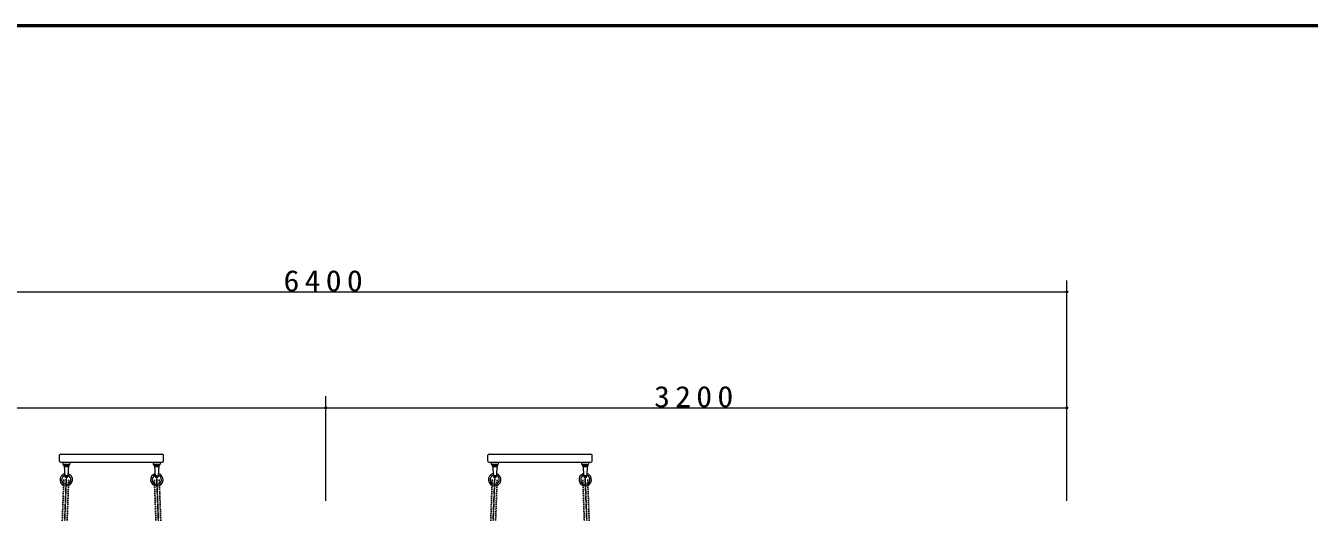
# Model space of a CAD drawing. Units: millimetres at full size. Extents: x -35408 to 50, y -49934 to 13350.
# Drawn here: x -16121 to -10578, y 11250 to 13350 of the extents above; entities that cross this region are included whole.
import ezdxf

# ---------------------------------------------------------------- set-up
doc = ezdxf.new("R2010")
doc.units = ezdxf.units.MM
doc.linetypes.add('USER2', pattern=[6, 3, -1, 1, -1])
doc.linetypes.add('USER4', pattern=[8, 5, -3])
for name, color, linetype, lineweight in [('A3図枠', 7, 'Continuous', 25), ('線', 2, 'Continuous', 25), ('補助', 2, 'Continuous', 25)]:
    doc.layers.add(name, color=color, linetype=linetype, lineweight=lineweight)
doc.styles.add('ＭＳ ゴシック', font='')
doc.styles.get('ＭＳ ゴシック').set_extended_font_data('MS Gothic')

# ---------------------------------------------------------------- blocks, each defined once
blk = doc.blocks.new('dimension_origin')
at = {"color": 0, "linetype": 'Continuous', "lineweight": -2}
blk.add_circle((0, 0), 1.25, dxfattribs=at)

msp = doc.modelspace()

# ---------------------------------------------------------------- linework, layer by layer
at = {"layer": 'A3図枠', "lineweight": 50}
msp.add_line((0, 13350), (-19250, 13350), dxfattribs=at)
at = {"layer": '線', "color": 7, "lineweight": 13}
for p, q in [((-15975, 11470.898), (-15975, 11495.898)), ((-15970, 11500.898), (-15530, 11500.898)), ((-15525, 11470.898), (-15525, 11495.898)), ((-14125, 11470.898), (-14125, 11495.898)), ((-14120, 11500.898), (-13680, 11500.898)), ((-13675, 11470.898), (-13675, 11495.898)), ((-15970, 11465.898), (-15530, 11465.898)), ((-15960, 11464.698), (-15960, 11457.098)), ((-15958.8, 11465.898), (-15931.2, 11465.898)), ((-15958.8, 11455.898), (-15931.2, 11455.898)), ((-15954.712, 11452.209), (-15950.982, 11404.431)), ((-15935.288, 11452.209), (-15939.018, 11404.431)), ((-15930, 11464.698), (-15930, 11457.098)), ((-15570, 11464.698), (-15570, 11457.098)), ((-15568.8, 11465.898), (-15541.2, 11465.898)), ((-15568.8, 11455.898), (-15541.2, 11455.898)), ((-15564.712, 11452.209), (-15560.982, 11404.431)), ((-15545.288, 11452.209), (-15549.018, 11404.431)), ((-15540, 11464.698), (-15540, 11457.098)), ((-14120, 11465.898), (-13680, 11465.898)), ((-14110, 11464.698), (-14110, 11457.098)), ((-14108.8, 11465.898), (-14081.2, 11465.898)), ((-14108.8, 11455.898), (-14081.2, 11455.898)), ((-14104.712, 11452.209), (-14100.982, 11404.431)), ((-14085.288, 11452.209), (-14089.018, 11404.431)), ((-14080, 11464.698), (-14080, 11457.098)), ((-13720, 11464.698), (-13720, 11457.098)), ((-13718.8, 11465.898), (-13691.2, 11465.898)), ((-13718.8, 11455.898), (-13691.2, 11455.898)), ((-13714.712, 11452.209), (-13710.982, 11404.431)), ((-13695.288, 11452.209), (-13699.018, 11404.431)), ((-13690, 11464.698), (-13690, 11457.098))]:
    msp.add_line(p, q, dxfattribs=at)
at = {"layer": '線'}
for p, q in [((-15955.75, 11455.898), (-15934.25, 11455.898)), ((-15955.75, 11452.898), (-15955.75, 11455.898)), ((-15955.75, 11452.898), (-15934.25, 11452.898)), ((-15955.5, 11451.898), (-15955.5, 11452.898)), ((-15955.5, 11452.898), (-15934.5, 11452.898)), ((-15955.5, 11451.898), (-15934.5, 11451.898)), ((-15950, 11447.098), (-15940, 11447.098)), ((-15935.389, 11455.898), (-15936.192, 11452.898)), ((-15934.25, 11455.898), (-15935.054, 11452.898)), ((-15934.5, 11451.898), (-15934.5, 11452.898)), ((-15934.25, 11452.898), (-15934.25, 11455.898)), ((-15565.75, 11455.898), (-15544.25, 11455.898)), ((-15565.75, 11452.898), (-15565.75, 11455.898)), ((-15565.75, 11452.898), (-15544.25, 11452.898)), ((-15565.5, 11451.898), (-15565.5, 11452.898)), ((-15565.5, 11452.898), (-15544.5, 11452.898)), ((-15565.5, 11451.898), (-15544.5, 11451.898)), ((-15560, 11447.098), (-15550, 11447.098)), ((-15545.389, 11455.898), (-15546.192, 11452.898)), ((-15544.25, 11455.898), (-15545.054, 11452.898)), ((-15544.5, 11451.898), (-15544.5, 11452.898)), ((-15544.25, 11452.898), (-15544.25, 11455.898)), ((-14105.75, 11455.898), (-14084.25, 11455.898)), ((-14105.75, 11452.898), (-14105.75, 11455.898)), ((-14105.75, 11452.898), (-14084.25, 11452.898)), ((-14105.5, 11451.898), (-14105.5, 11452.898)), ((-14105.5, 11452.898), (-14084.5, 11452.898)), ((-14105.5, 11451.898), (-14084.5, 11451.898)), ((-14100, 11447.098), (-14090, 11447.098)), ((-14085.389, 11455.898), (-14086.192, 11452.898)), ((-14084.25, 11455.898), (-14085.054, 11452.898)), ((-14084.5, 11451.898), (-14084.5, 11452.898)), ((-14084.25, 11452.898), (-14084.25, 11455.898)), ((-13715.75, 11455.898), (-13694.25, 11455.898)), ((-13715.75, 11452.898), (-13715.75, 11455.898)), ((-13715.75, 11452.898), (-13694.25, 11452.898)), ((-13715.5, 11451.898), (-13715.5, 11452.898)), ((-13715.5, 11452.898), (-13694.5, 11452.898)), ((-13715.5, 11451.898), (-13694.5, 11451.898)), ((-13710, 11447.098), (-13700, 11447.098)), ((-13695.389, 11455.898), (-13696.192, 11452.898)), ((-13694.25, 11455.898), (-13695.054, 11452.898)), ((-13694.5, 11451.898), (-13694.5, 11452.898)), ((-13694.25, 11452.898), (-13694.25, 11455.898))]:
    msp.add_line(p, q, dxfattribs=at)
at = {"layer": '線', "color": 4, "linetype": 'USER4'}
for p, q in [((-15956.016, 11391.3), (-16005.493, 10067.892)), ((-15935.03, 11390.515), (-15984.507, 10067.108)), ((-15564.969, 11390.515), (-15515.493, 10067.108)), ((-15543.984, 11391.3), (-15494.507, 10067.892)), ((-14106.016, 11391.3), (-14155.493, 10067.892)), ((-14085.03, 11390.515), (-14134.507, 10067.108)), ((-13714.969, 11390.515), (-13665.493, 10067.108)), ((-13693.984, 11391.3), (-13644.507, 10067.892))]:
    msp.add_line(p, q, dxfattribs=at)
at = {"layer": '線', "color": 20, "linetype": 'USER2'}
for p, q in [((-15944.776, 11410.894), (-15995, 10067.5)), ((-15555.224, 11410.894), (-15505, 10067.5)), ((-14094.776, 11410.894), (-14145, 10067.5)), ((-13705.224, 11410.894), (-13655, 10067.5))]:
    msp.add_line(p, q, dxfattribs=at)
at = {"layer": '線', "color": 7, "lineweight": 13}
for centre, radius, start, end in [((-15970, 11495.898), 5, 90, 180), ((-15530, 11495.898), 5, 0, 90), ((-14120, 11495.898), 5, 90, 180), ((-13680, 11495.898), 5, 0, 90), ((-15970, 11470.898), 5, 180, 270), ((-15958.8, 11464.698), 1.2, 90, 180), ((-15958.8, 11457.098), 1.2, 180, 270), ((-15958.7, 11451.898), 4, 4.46422, 90), ((-15931.3, 11451.898), 4, 90, 175.53578), ((-15931.2, 11464.698), 1.2, 0, 90), ((-15931.2, 11457.098), 1.2, 270, 0), ((-15568.8, 11464.698), 1.2, 90, 180), ((-15568.8, 11457.098), 1.2, 180, 270), ((-15568.7, 11451.898), 4, 4.46422, 90), ((-15541.3, 11451.898), 4, 90, 175.53578), ((-15541.2, 11464.698), 1.2, 0, 90), ((-15541.2, 11457.098), 1.2, 270, 0), ((-15530, 11470.898), 5, 270, 0), ((-14120, 11470.898), 5, 180, 270), ((-14108.8, 11464.698), 1.2, 90, 180), ((-14108.8, 11457.098), 1.2, 180, 270), ((-14108.7, 11451.898), 4, 4.46422, 90), ((-14081.3, 11451.898), 4, 90, 175.53578), ((-14081.2, 11464.698), 1.2, 0, 90), ((-14081.2, 11457.098), 1.2, 270, 0), ((-13718.8, 11464.698), 1.2, 90, 180), ((-13718.8, 11457.098), 1.2, 180, 270), ((-13718.7, 11451.898), 4, 4.46422, 90), ((-13691.3, 11451.898), 4, 90, 175.53578), ((-13691.2, 11464.698), 1.2, 0, 90), ((-13691.2, 11457.098), 1.2, 270, 0), ((-13680, 11470.898), 5, 270, 0), ((-15945.523, 11390.908), 27, 103.82076, 267.85893), ((-15945.523, 11390.908), 20, 107.1427, 267.85893), ((-15945, 11404.898), 6, 184.46422, 355.53578), ((-15945.523, 11390.908), 27, 267.85893, 73.92841), ((-15945.523, 11390.908), 20, 267.85893, 69.77478), ((-15554.477, 11390.908), 27, 106.07158, 272.14106), ((-15554.477, 11390.908), 20, 110.22521, 272.14106), ((-15555, 11404.898), 6, 184.46422, 355.53578), ((-15554.477, 11390.908), 20, 272.14106, 72.85729), ((-15554.477, 11390.908), 27, 272.14106, 76.17923), ((-14095.523, 11390.908), 27, 103.82076, 267.85893), ((-14095.523, 11390.908), 20, 107.1427, 267.85893), ((-14095, 11404.898), 6, 184.46422, 355.53578), ((-14095.523, 11390.908), 27, 267.85893, 73.92841), ((-14095.523, 11390.908), 20, 267.85893, 69.77478), ((-13704.477, 11390.908), 27, 106.07158, 272.14106), ((-13704.477, 11390.908), 20, 110.22521, 272.14106), ((-13705, 11404.898), 6, 184.46422, 355.53578), ((-13704.477, 11390.908), 20, 272.14106, 72.85729), ((-13704.477, 11390.908), 27, 272.14106, 76.17923)]:
    msp.add_arc(centre, radius, start, end, dxfattribs=at)
at = {"layer": '線'}
for centre, start, end in [((-15945, 11458.378), 211.68134, 246.09448), ((-15945, 11458.378), 293.90552, 328.31866), ((-15555, 11458.378), 211.68134, 246.09448), ((-15555, 11458.378), 293.90552, 328.31866), ((-14095, 11458.378), 211.68134, 246.09448), ((-14095, 11458.378), 293.90552, 328.31866), ((-13705, 11458.378), 211.68134, 246.09448), ((-13705, 11458.378), 293.90552, 328.31866)]:
    msp.add_arc(centre, 12.339, start, end, dxfattribs=at)
at = {"layer": '補助', "lineweight": 13}
for p, q in [((-11625, 11300), (-11625, 12250.898)), ((-18025, 12200.898), (-11625, 12200.898)), ((-14825, 11300), (-14825, 11750.898)), ((-14825, 11300), (-14825, 11750.898)), ((-11625, 11300), (-11625, 11750.898)), ((-18025, 11700.898), (-14825, 11700.898)), ((-14825, 11700.898), (-11625, 11700.898))]:
    msp.add_line(p, q, dxfattribs=at)

# ---------------------------------------------------------------- block references
at = {"layer": '補助', "lineweight": 13, "xscale": 3.33, "yscale": 3.33, "rotation": 180}
for p in [(-11625, 12200.898), (-14825, 11700.898), (-11625, 11700.898)]:
    msp.add_blockref('dimension_origin', p, dxfattribs=at)
at = {"layer": '補助', "lineweight": 13, "xscale": 3.33, "yscale": 3.33}
msp.add_blockref('dimension_origin', (-14825, 11700.898), dxfattribs=at)

# ---------------------------------------------------------------- texts
at = {"layer": '補助', "char_height": 91.64, "attachment_point": 8, "style": 'ＭＳ ゴシック'}
for s, insert in [('\\T1.33;\\W1.1;6400', (-14825, 12201.898)), ('\\T1.33;\\W1.1;3200', (-13225, 11701.898))]:
    msp.add_mtext(s, dxfattribs=dict(at, insert=insert))

doc.saveas('drawing.dxf')
